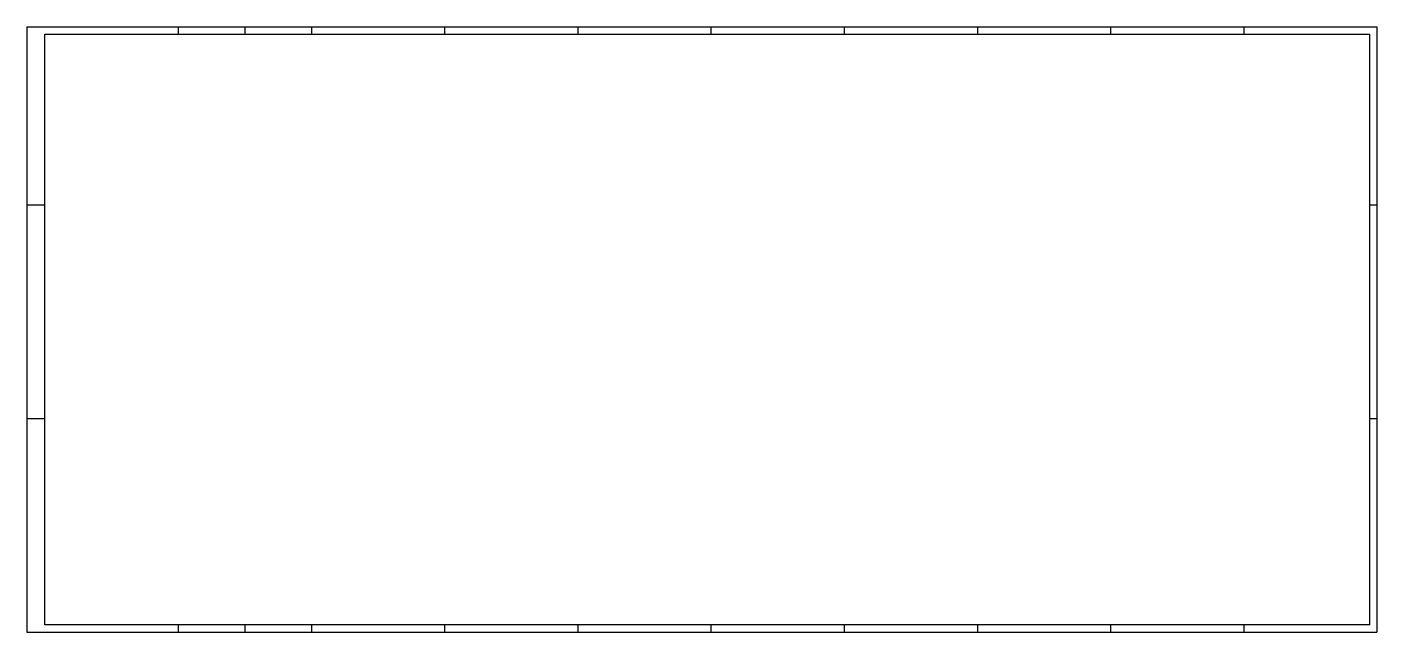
# Model space of a CAD drawing. Header units: millimetres. Extents: x -704 to -516, y -996 to -912.
import ezdxf

# ---------------------------------------------------------------- set-up
doc = ezdxf.new("R2010")
doc.units = ezdxf.units.MM
doc.header["$LTSCALE"] = 10
doc.layers.add('FOLHA', color=7, linetype='Continuous')

msp = doc.modelspace()

# ---------------------------------------------------------------- linework, layer by layer
at = {"layer": 'FOLHA'}
for p, q in [((-703.61, -912), (-516.11, -912)), ((-703.61, -912), (-703.61, -996.1)), ((-682.61, -912), (-682.61, -913)), ((-673.36, -912), (-673.36, -913)), ((-664.11, -912), (-664.11, -913)), ((-645.61, -912), (-645.61, -913)), ((-627.11, -912), (-627.11, -913)), ((-608.61, -912), (-608.61, -913)), ((-590.11, -912), (-590.11, -913)), ((-571.61, -912), (-571.61, -913)), ((-553.11, -912), (-553.11, -913)), ((-534.61, -912), (-534.61, -913)), ((-516.11, -912), (-516.11, -996.1)), ((-703.61, -936.7), (-701.11, -936.7)), ((-517.11, -936.7), (-516.11, -936.7)), ((-703.61, -966.4), (-701.11, -966.4)), ((-517.11, -966.4), (-516.11, -966.4)), ((-682.61, -995.1), (-682.61, -996.1)), ((-673.36, -995.1), (-673.36, -996.1)), ((-664.11, -995.1), (-664.11, -996.1)), ((-645.61, -995.1), (-645.61, -996.1)), ((-627.11, -995.1), (-627.11, -996.1)), ((-608.61, -995.1), (-608.61, -996.1)), ((-590.11, -995.1), (-590.11, -996.1)), ((-571.61, -995.1), (-571.61, -996.1)), ((-553.11, -995.1), (-553.11, -996.1)), ((-534.61, -995.1), (-534.61, -996.1)), ((-703.61, -996.1), (-516.11, -996.1))]:
    msp.add_line(p, q, dxfattribs=at)
at = {"layer": 'FOLHA', "color": 6}
for p, q in [((-701.11, -913), (-517.11, -913)), ((-701.11, -995.1), (-701.11, -913)), ((-517.11, -995.1), (-517.11, -913)), ((-517.11, -995.1), (-701.11, -995.1))]:
    msp.add_line(p, q, dxfattribs=at)

doc.saveas('drawing.dxf')
